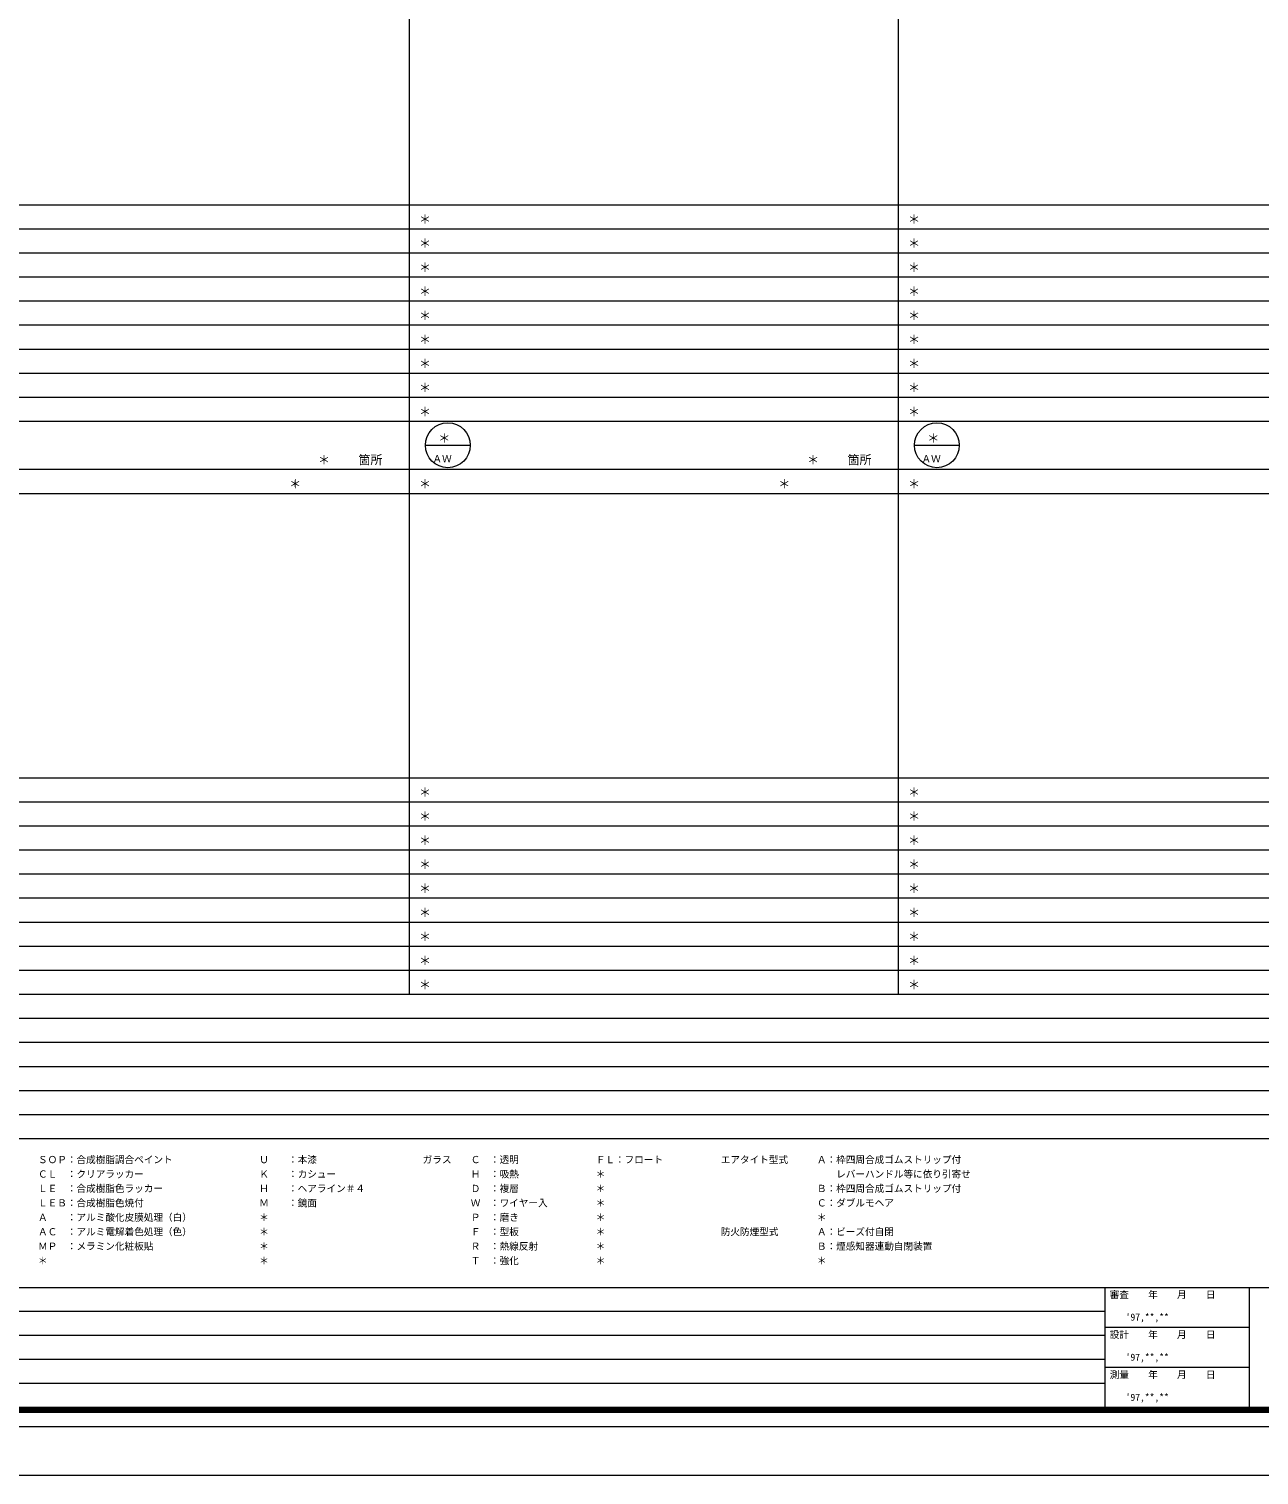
# Model space of a CAD drawing. Units: millimetres, scale not verified. Extents: x -20913 to 21137, y -14769 to 14931.
# Drawn here: x -9148 to 3645, y -14769 to 261 of the extents above; entities that cross this region are included whole.
import ezdxf
from ezdxf.enums import TextEntityAlignment as Align

# ---------------------------------------------------------------- set-up
doc = ezdxf.new("R2010")
doc.units = ezdxf.units.MM
doc.header["$LTSCALE"] = 50
doc.layers.add('0-0_0', color=4, linetype='Continuous')
doc.layers.add('0-1_USER1', color=4, linetype='Continuous', lineweight=9)
doc.styles.add('ＭＳ ゴシック', font='')
doc.styles.get('ＭＳ ゴシック').set_extended_font_data('MS Gothic')

msp = doc.modelspace()

# ---------------------------------------------------------------- linework, layer by layer
at = {"layer": '0-1_USER1', "color": 7}
for p, q in [((-5191.79, -9770.64), (-5191.79, 14049.36)), ((-106.08, -9770.64), (-106.08, 14049.36)), ((-20013.22, -1565.64), (20236.78, -1565.64)), ((-20013.22, -1815.64), (20236.78, -1815.64)), ((-20013.22, -2065.64), (20236.78, -2065.64)), ((-20013.22, -2315.64), (20236.78, -2315.64)), ((-20013.22, -2565.64), (20236.78, -2565.64)), ((-20013.22, -2815.64), (20236.78, -2815.64)), ((-20013.22, -3065.64), (20236.78, -3065.64)), ((-20013.22, -3315.64), (20236.78, -3315.64)), ((-20013.22, -3565.64), (20236.78, -3565.64)), ((-20013.22, -3815.64), (20236.78, -3815.64)), ((-5025.13, -4065.64), (-4558.46, -4065.64)), ((-5016.79, -4065.64), (-4566.79, -4065.64)), ((60.59, -4065.64), (527.26, -4065.64)), ((68.92, -4065.64), (518.92, -4065.64)), ((-20013.22, -4315.64), (20236.78, -4315.64)), ((-20013.22, -4565.64), (20236.78, -4565.64)), ((-20013.22, -7520.64), (20236.78, -7520.64)), ((-20013.22, -7770.64), (20236.78, -7770.64)), ((-20013.22, -8020.64), (20236.78, -8020.64)), ((-20013.22, -8270.64), (20236.78, -8270.64)), ((-20013.22, -8520.64), (20236.78, -8520.64)), ((-20013.22, -8770.64), (20236.78, -8770.64)), ((-20013.22, -9020.64), (20236.78, -9020.64)), ((-20013.22, -9270.64), (20236.78, -9270.64)), ((-20013.22, -9520.64), (20236.78, -9520.64)), ((-20013.22, -9770.64), (20236.78, -9770.64)), ((-20013.22, -10020.64), (20236.78, -10020.64)), ((-20013.22, -10270.64), (20236.78, -10270.64)), ((-20013.22, -10520.64), (20236.78, -10520.64)), ((-20013.22, -10770.64), (20236.78, -10770.64)), ((-20013.22, -11020.64), (20236.78, -11020.64)), ((-20013.22, -11270.64), (20236.78, -11270.64)), ((-20253.49, -12819.14), (20476.97, -12819.14)), ((2041.06, -12819.14), (2041.06, -14118.39)), ((3539.94, -12819.14), (3539.94, -14118.39)), ((2041.06, -13067.26), (-20253.49, -13067.26)), ((2041.06, -13318.2), (-20253.49, -13318.2)), ((3539.94, -13234.18), (2041.06, -13234.18)), ((2041.06, -13568.02), (-20253.49, -13568.02)), ((3539.94, -13650.91), (2041.06, -13650.91)), ((2041.06, -13817.83), (-20253.49, -13817.83)), ((20476.97, -14118.39), (-20253.49, -14118.39)), ((20464.56, -14105.99), (-20241.08, -14105.99)), ((20452.16, -14093.58), (-20228.11, -14093.58)), ((20439.18, -14080.61), (-20215.7, -14080.61)), ((20426.78, -14067.64), (-20203.3, -14067.64)), ((20627.53, -14267.83), (-20403.49, -14267.83))]:
    msp.add_line(p, q, dxfattribs=at)
msp.add_lwpolyline([(-20913.26, -14768.58), (21136.74, -14768.58), (21136.74, 14931.42)], dxfattribs=at)
for centre in [(-4791.79, -4065.64), (-4791.79, -4065.64), (293.92, -4065.64), (293.92, -4065.64)]:
    msp.add_circle(centre, 233.33, dxfattribs=at)

# ---------------------------------------------------------------- texts
at = {"layer": '0-0_0', "style": 'ＭＳ ゴシック'}
for p in [(-5091.79, -1790.64), (-6.08, -1790.64), (-5091.79, -2040.64), (-6.08, -2040.64), (-5091.79, -2290.64), (-6.08, -2290.64), (-5091.79, -2540.64), (-6.08, -2540.64), (-5091.79, -2790.64), (-6.08, -2790.64), (-5091.79, -3040.64), (-6.08, -3040.64), (-5091.79, -3290.64), (-6.08, -3290.64), (-5091.79, -3540.64), (-6.08, -3540.64), (-5091.79, -3790.64), (-6.08, -3790.64), (-4891.79, -4065.64), (193.92, -4065.64), (-6141.79, -4290.64), (-1056.08, -4290.64), (-6441.79, -4540.64), (-5091.79, -4540.64), (-1356.08, -4540.64), (-6.08, -4540.64), (-5091.79, -7745.64), (-6.08, -7745.64), (-5091.79, -7995.64), (-6.08, -7995.64), (-5091.79, -8245.64), (-6.08, -8245.64), (-5091.79, -8495.64), (-6.08, -8495.64), (-5091.79, -8745.64), (-6.08, -8745.64), (-5091.79, -8995.64), (-6.08, -8995.64), (-5091.79, -9245.64), (-6.08, -9245.64), (-5091.79, -9495.64), (-6.08, -9495.64), (-5091.79, -9745.64), (-6.08, -9745.64)]:
    msp.add_text('＊', height=91.64, dxfattribs=at).set_placement(p, align=Align.BOTTOM_LEFT)
at = {"layer": '0-1_USER1', "style": 'ＭＳ ゴシック'}
for s, height, p in [('箇所', 91.64, (-5721.79, -4290.64)), ('ＡＷ', 73.31, (-4951.79, -4265.64)), ('ＡＷ', 73.31, (-4951.79, -4265.64)), ('箇所', 91.64, (-636.08, -4290.64)), ('ＡＷ', 73.31, (133.92, -4265.64)), ('ＡＷ', 73.31, (133.92, -4265.64)), ('ＳＯＰ：合成樹脂調合ペイント', 73.31, (-9053.49, -11549.14)), ('Ｕ\u3000\u3000：本漆', 73.31, (-6753.48, -11549.14)), ('ガラス', 73.31, (-5053.49, -11549.14)), ('Ｃ\u3000：透明', 73.31, (-4553.49, -11549.14)), ('ＦＬ：フロート', 73.31, (-3253.49, -11549.14)), ('エアタイト型式', 73.31, (-1953.49, -11549.14)), ('Ａ：枠四周合成ゴムストリップ付', 73.31, (-953.49, -11549.14)), ('ＣＬ\u3000：クリアラッカー', 73.31, (-9053.49, -11699.14)), ('Ｋ\u3000\u3000：カシュー', 73.31, (-6753.48, -11699.14)), ('Ｈ\u3000：吸熱', 73.31, (-4553.49, -11699.14)), ('＊', 73.31, (-3253.49, -11699.14)), ('\u3000\u3000レバーハンドル等に依り引寄せ', 73.31, (-953.49, -11699.14)), ('ＬＥ\u3000：合成樹脂色ラッカー', 73.31, (-9053.49, -11849.14)), ('Ｈ\u3000\u3000：ヘアライン＃４', 73.31, (-6753.48, -11849.14)), ('Ｄ\u3000：複層', 73.31, (-4553.49, -11849.14)), ('＊', 73.31, (-3253.49, -11849.14)), ('Ｂ：枠四周合成ゴムストリップ付', 73.31, (-953.49, -11849.14)), ('ＬＥＢ：合成樹脂色焼付', 73.31, (-9053.49, -11999.14)), ('Ｍ\u3000\u3000：鏡面', 73.31, (-6753.48, -11999.14)), ('Ｗ\u3000：ワイヤー入', 73.31, (-4553.49, -11999.14)), ('＊', 73.31, (-3253.49, -11999.14)), ('Ｃ：ダブルモヘア', 73.31, (-953.49, -11999.14)), ('Ａ\u3000\u3000：アルミ酸化皮膜処理（白）', 73.31, (-9053.49, -12149.14)), ('＊', 73.31, (-6753.48, -12149.14)), ('Ｐ\u3000：磨き', 73.31, (-4553.49, -12149.14)), ('＊', 73.31, (-3253.49, -12149.14)), ('＊', 73.31, (-953.49, -12149.14)), ('ＡＣ\u3000：アルミ電解着色処理（色）', 73.31, (-9053.49, -12299.14)), ('＊', 73.31, (-6753.48, -12299.14)), ('Ｆ\u3000：型板', 73.31, (-4553.49, -12299.14)), ('＊', 73.31, (-3253.49, -12299.14)), ('防火防煙型式', 73.31, (-1953.49, -12299.14)), ('Ａ：ビーズ付自閉', 73.31, (-953.49, -12299.14)), ('ＭＰ\u3000：メラミン化粧板貼', 73.31, (-9053.49, -12449.14)), ('＊', 73.31, (-6753.48, -12449.14)), ('Ｒ\u3000：熱線反射', 73.31, (-4553.49, -12449.14)), ('＊', 73.31, (-3253.49, -12449.14)), ('Ｂ：煙感知器連動自閉装置', 73.31, (-953.49, -12449.14)), ('＊', 73.31, (-9053.49, -12599.14)), ('＊', 73.31, (-6753.48, -12599.14)), ('Ｔ\u3000：強化', 73.31, (-4553.49, -12599.14)), ('＊', 73.31, (-3253.49, -12599.14)), ('＊', 73.31, (-953.49, -12599.14)), ('審査\u3000\u3000年\u3000\u3000月\u3000\u3000日', 73.31, (2091.06, -12952.26)), ("'97,**,**", 73.31, (2257.04, -13185.12)), ('設計\u3000\u3000年\u3000\u3000月\u3000\u3000日', 73.31, (2091.06, -13367.3)), ("'97,**,**", 73.31, (2257.04, -13601.85)), ('測量\u3000\u3000年\u3000\u3000月\u3000\u3000日', 73.31, (2091.06, -13784.03)), ("'97,**,**", 73.31, (2257.04, -14018.58))]:
    msp.add_text(s, height=height, dxfattribs=at).set_placement(p, align=Align.BOTTOM_LEFT)

doc.saveas('drawing.dxf')
